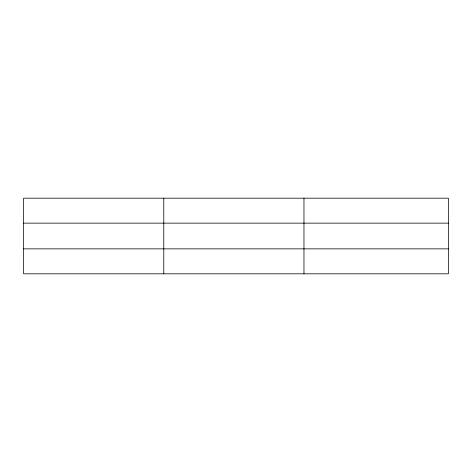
<?xml version="1.0" encoding="UTF-8"?>
<svg xmlns="http://www.w3.org/2000/svg" width="472" height="472" viewBox="0 0 472 472"><rect width="100%" height="100%" fill="white"/><g stroke="black" fill="none" stroke-linecap="round" stroke-linejoin="round"><path stroke-width="0.71" d="M163.784 273.825L163.784 198.175M303.968 273.825L303.968 198.175M448.4 248.862L448.4 273.825L23.6 273.825L23.6 198.175L448.4 198.175L448.4 248.862L23.6 248.862M23.6 223.138L448.4 223.138"/></g></svg>
